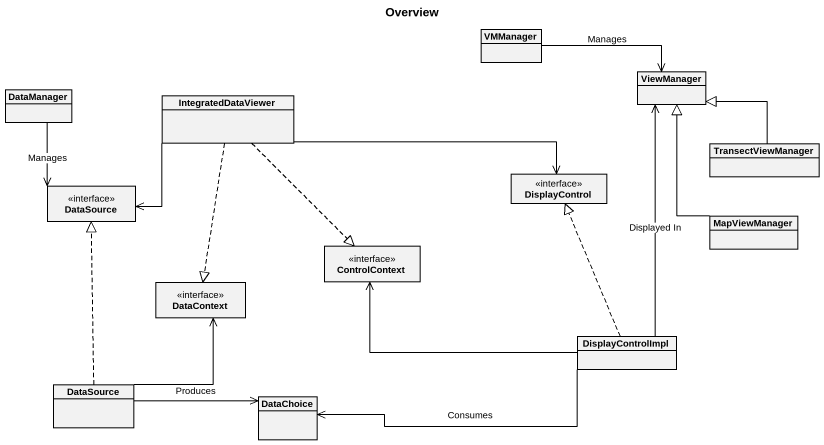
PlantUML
@startuml
title Overview
hide circle
hide empty members
class VMManager
class DataManager
class IntegratedDataViewer
class ViewManager
interface DisplayControl
class TransectViewManager
interface DataSource
interface ControlContext
class MapViewManager
interface DataContext
class DisplayControlImpl
class "DataSource" as DataSource_2
class DataChoice
VMManager -right-> ViewManager : Manages
DataManager --> DataSource : Manages
IntegratedDataViewer -right-> DisplayControl
IntegratedDataViewer --> DataSource
IntegratedDataViewer ..|> ControlContext
IntegratedDataViewer ..|> DataContext
TransectViewManager -up-|> ViewManager
MapViewManager -up-|> ViewManager
DisplayControlImpl -up-> ViewManager : Displayed In
DisplayControlImpl .up.|> DisplayControl
DisplayControlImpl -left-> ControlContext
DisplayControlImpl -left-> DataChoice : Consumes
DataSource_2 .up.|> DataSource
DataSource_2 -up-> DataContext
DataSource_2 -right-> DataChoice : Produces
@enduml
